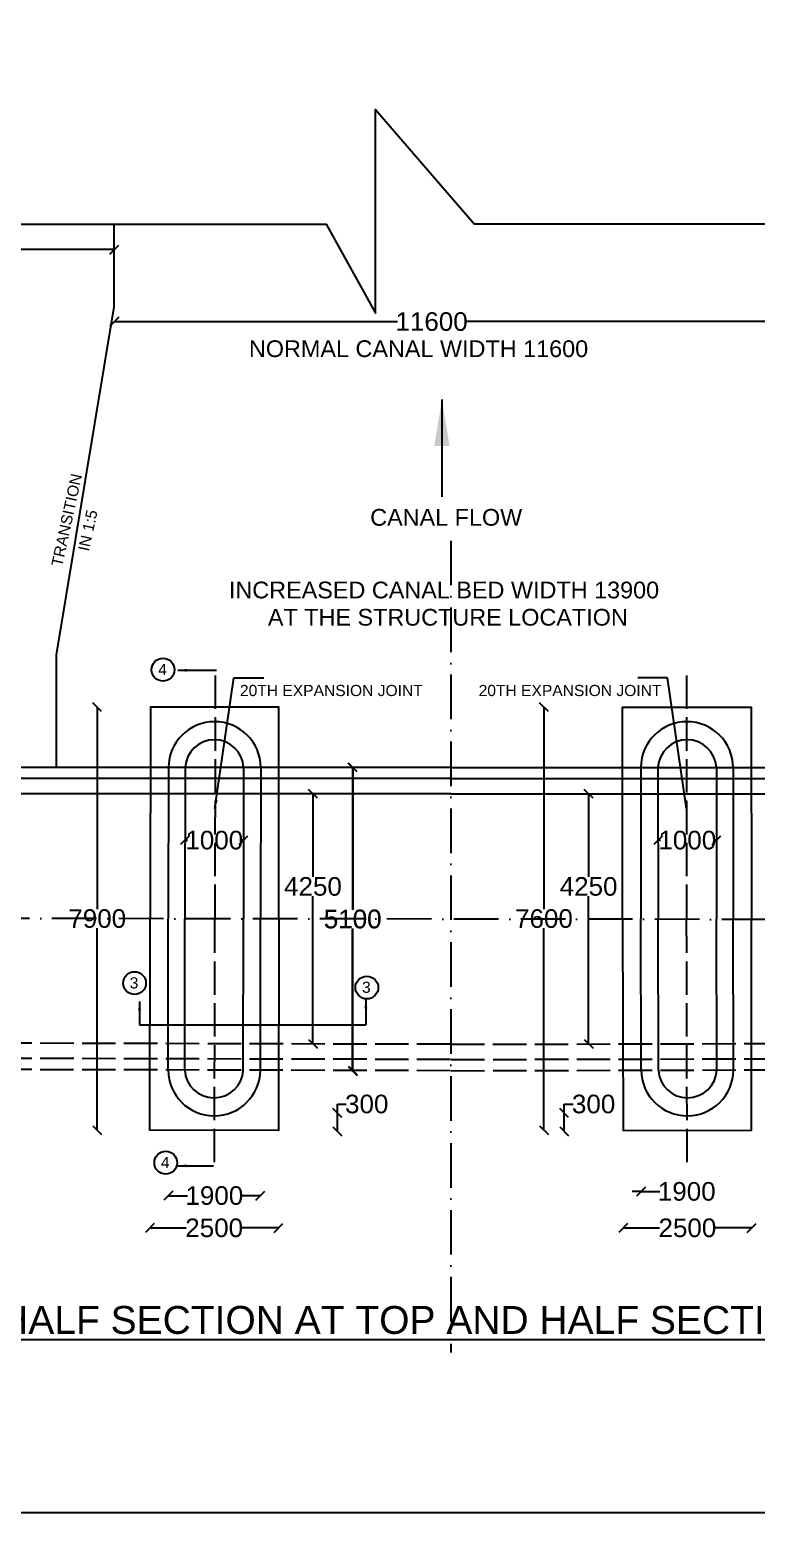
# Model space of a CAD drawing. Header units: millimetres. Extents: x 5124 to 3289338, y 2311 to 45959500.
# Drawn here: x 3255611 to 3263422, y 45927568 to 45943520 of the extents above; entities that cross this region are included whole.
import ezdxf

# ---------------------------------------------------------------- set-up
doc = ezdxf.new("R2010")
doc.units = ezdxf.units.MM
doc.header["$MEASUREMENT"] = 0
doc.linetypes.add('ACAD_ISO02W100', pattern=[15, 12, -3])
doc.linetypes.add('ACAD_ISO10W100', pattern=[18, 12, -3, 0, -3])
for name, color, linetype in [('DIMENSION', 7, 'Continuous'), ('DRAWING', 7, 'Continuous'), ('TEXT', 7, 'Continuous')]:
    doc.layers.add(name, color=color, linetype=linetype)
doc.styles.get("Standard").update_dxf_attribs({"font": 'arial.ttf', "height": 200})
doc.dimstyles.get("Standard").update_dxf_attribs({"dimtxt": 200, "dimasz": 110, "dimexe": 0.18, "dimexo": 0.0625, "dimgap": 0.09, "dimtad": 0, "dimtih": 1, "dimtoh": 1, "dimdec": 0, "dimzin": 0, "dimdsep": 46, "dimtxsty": 'Standard', "dimblk": 'OBLIQUE', "dimcen": 0.09, "dimse1": 1, "dimse2": 1, "dimadec": 0, "dimazin": 0, "dimtfac": 1, "dimtdec": 0, "dimtofl": 0, "dimtmove": 0, "dimatfit": 3, "dimfxl": 1, "dimtolj": 1, "dimtzin": 0, "dimarcsym": 0})

# ---------------------------------------------------------------- blocks, each defined once
blk = doc.blocks.new('_Oblique')
at = {"color": 0, "linetype": 'ByBlock', "lineweight": -2}
blk.add_line((-0.5, -0.5), (0.5, 0.5), dxfattribs=at)
blk = doc.blocks.new('*D66')
at = {"layer": 'Defpoints', "color": 0, "transparency": 16777216}
for p in [(3253481, 45941203), (3253481, 45941153), (3256520, 45941203)]:
    blk.add_point(p, dxfattribs=at)
at = {"layer": 'DRAWING', "color": 0, "lineweight": -2, "transparency": 16777216}
for p, q in [((3253481, 45941153), (3254697, 45941153)), ((3256520, 45941153), (3255304, 45941153))]:
    blk.add_line(p, q, dxfattribs=at)
at = {"layer": 'DRAWING', "color": 0, "lineweight": -2, "transparency": 16777216, "xscale": 95, "yscale": 95, "zscale": 95, "rotation": 180}
blk.add_blockref('_Oblique', (3253481, 45941153), dxfattribs=at)
at = {"layer": 'DRAWING', "color": 0, "lineweight": -2, "transparency": 16777216, "xscale": 95, "yscale": 95, "zscale": 95}
blk.add_blockref('_Oblique', (3256520, 45941153), dxfattribs=at)
at = {"layer": 'DRAWING', "color": 0, "transparency": 16777216, "insert": (3255001, 45941153), "char_height": 200, "attachment_point": 5}
blk.add_mtext('\\A1;4875', dxfattribs=at)
blk = doc.blocks.new('*D83')
at = {"layer": 'Defpoints', "color": 0, "transparency": 16777216}
for p in [(3256909, 45936230), (3256337, 45931679), (3256898, 45931679)]:
    blk.add_point(p, dxfattribs=at)
at = {"layer": 'DRAWING', "color": 0, "lineweight": -2, "transparency": 16777216}
for p, q in [((3256337, 45936230), (3256337, 45934057)), ((3256337, 45931679), (3256337, 45933853))]:
    blk.add_line(p, q, dxfattribs=at)
at = {"layer": 'DRAWING', "color": 0, "lineweight": -2, "transparency": 16777216, "xscale": 95, "yscale": 95, "zscale": 95}
for p, rotation in [((3256337, 45936230), 90), ((3256337, 45931679), 270)]:
    blk.add_blockref('_Oblique', p, dxfattribs=dict(at, rotation=rotation))
at = {"layer": 'DRAWING', "color": 0, "transparency": 16777216, "insert": (3256337, 45933955), "char_height": 200, "attachment_point": 5}
blk.add_mtext('\\A1;7900', dxfattribs=at)
blk = doc.blocks.new('*D84')
at = {"layer": 'Defpoints', "color": 0, "transparency": 16777216}
for p in [(3257102, 45932275), (3258091, 45932274), (3258091, 45930975)]:
    blk.add_point(p, dxfattribs=at)
at = {"layer": 'DRAWING', "color": 0, "lineweight": -2, "transparency": 16777216}
for p, q in [((3257102, 45930975), (3257307, 45930975)), ((3258091, 45930975), (3257885, 45930975))]:
    blk.add_line(p, q, dxfattribs=at)
at = {"layer": 'DRAWING', "color": 0, "lineweight": -2, "transparency": 16777216, "xscale": 95, "yscale": 95, "zscale": 95, "rotation": 180}
blk.add_blockref('_Oblique', (3257102, 45930975), dxfattribs=at)
at = {"layer": 'DRAWING', "color": 0, "lineweight": -2, "transparency": 16777216, "xscale": 95, "yscale": 95, "zscale": 95}
blk.add_blockref('_Oblique', (3258091, 45930975), dxfattribs=at)
at = {"layer": 'DRAWING', "color": 0, "transparency": 16777216, "insert": (3257596, 45930975), "char_height": 200, "attachment_point": 5}
blk.add_mtext('\\A1;1900', dxfattribs=at)
blk = doc.blocks.new('*D85')
at = {"layer": 'Defpoints', "color": 0, "transparency": 16777216}
for p in [(3256903, 45931679), (3258285, 45931676), (3258285, 45930628)]:
    blk.add_point(p, dxfattribs=at)
at = {"layer": 'DRAWING', "color": 0, "lineweight": -2, "transparency": 16777216}
for p, q in [((3256903, 45930628), (3257294, 45930628)), ((3258285, 45930628), (3257894, 45930628))]:
    blk.add_line(p, q, dxfattribs=at)
at = {"layer": 'DRAWING', "color": 0, "lineweight": -2, "transparency": 16777216, "xscale": 95, "yscale": 95, "zscale": 95, "rotation": 180}
blk.add_blockref('_Oblique', (3256903, 45930628), dxfattribs=at)
at = {"layer": 'DRAWING', "color": 0, "lineweight": -2, "transparency": 16777216, "xscale": 95, "yscale": 95, "zscale": 95}
blk.add_blockref('_Oblique', (3258285, 45930628), dxfattribs=at)
at = {"layer": 'DRAWING', "color": 0, "transparency": 16777216, "insert": (3257594, 45930628), "char_height": 200, "attachment_point": 5}
blk.add_mtext('\\A1;2500', dxfattribs=at)
blk = doc.blocks.new('*D59')
at = {"layer": 'Defpoints', "color": 0, "transparency": 16777216}
for p in [(3258918, 45931865), (3258927, 45931865), (3258927, 45931667)]:
    blk.add_point(p, dxfattribs=at)
at = {"layer": 'DRAWING', "color": 0, "lineweight": -2, "transparency": 16777216}
for p, q in [((3258918, 45931865), (3258918, 45931960)), ((3258918, 45931960), (3259013, 45931960)), ((3258918, 45931667), (3258918, 45931865))]:
    blk.add_line(p, q, dxfattribs=at)
at = {"layer": 'DRAWING', "color": 0, "lineweight": -2, "transparency": 16777216, "xscale": 95, "yscale": 95, "zscale": 95}
for p, rotation in [((3258918, 45931865), 90), ((3258918, 45931667), 270)]:
    blk.add_blockref('_Oblique', p, dxfattribs=dict(at, rotation=rotation))
at = {"layer": 'DRAWING', "color": 0, "transparency": 16777216, "insert": (3259234, 45931960), "char_height": 200, "attachment_point": 5}
blk.add_mtext('\\A1;300', dxfattribs=at)
blk = doc.blocks.new('*D86')
at = {"layer": 'Defpoints', "color": 0, "transparency": 16777216}
for p in [(3258919, 45935582), (3259084, 45935582), (3258919, 45932322)]:
    blk.add_point(p, dxfattribs=at)
at = {"layer": 'DRAWING', "color": 0, "lineweight": -2, "transparency": 16777216}
for p, q in [((3259084, 45935582), (3259084, 45934055)), ((3259084, 45932322), (3259084, 45933850))]:
    blk.add_line(p, q, dxfattribs=at)
at = {"layer": 'DRAWING', "color": 0, "lineweight": -2, "transparency": 16777216, "xscale": 95, "yscale": 95, "zscale": 95}
for p, rotation in [((3259084, 45935582), 90), ((3259084, 45932322), 270)]:
    blk.add_blockref('_Oblique', p, dxfattribs=dict(at, rotation=rotation))
at = {"layer": 'DRAWING', "color": 0, "transparency": 16777216, "insert": (3259084, 45933952), "char_height": 200, "attachment_point": 5}
blk.add_mtext('\\A1;5100', dxfattribs=at)
blk = doc.blocks.new('*D87')
at = {"layer": 'Defpoints', "color": 0, "transparency": 16777216}
for p in [(3258469, 45935298), (3258462, 45932608), (3258656, 45932608)]:
    blk.add_point(p, dxfattribs=at)
at = {"layer": 'DRAWING', "color": 0, "lineweight": -2, "transparency": 16777216}
for p, q in [((3258656, 45935298), (3258656, 45934404)), ((3258656, 45932608), (3258656, 45934199))]:
    blk.add_line(p, q, dxfattribs=at)
at = {"layer": 'DRAWING', "color": 0, "lineweight": -2, "transparency": 16777216, "xscale": 95, "yscale": 95, "zscale": 95}
for p, rotation in [((3258656, 45935298), 90), ((3258656, 45932608), 270)]:
    blk.add_blockref('_Oblique', p, dxfattribs=dict(at, rotation=rotation))
at = {"layer": 'DRAWING', "color": 0, "transparency": 16777216, "insert": (3258656, 45934301), "char_height": 200, "attachment_point": 5}
blk.add_mtext('\\A1;4250', dxfattribs=at)
blk = doc.blocks.new('*D88')
at = {"layer": 'Defpoints', "color": 0, "transparency": 16777216}
for p in [(3257281, 45934799), (3257909, 45934799), (3257909, 45934798)]:
    blk.add_point(p, dxfattribs=at)
at = {"layer": 'DRAWING', "color": 0, "lineweight": -2, "transparency": 16777216}
for p, q in [((3257281, 45934799), (3257306, 45934799)), ((3257909, 45934799), (3257884, 45934799))]:
    blk.add_line(p, q, dxfattribs=at)
at = {"layer": 'DRAWING', "color": 0, "lineweight": -2, "transparency": 16777216, "xscale": 95, "yscale": 95, "zscale": 95, "rotation": 180}
blk.add_blockref('_Oblique', (3257281, 45934799), dxfattribs=at)
at = {"layer": 'DRAWING', "color": 0, "lineweight": -2, "transparency": 16777216, "xscale": 95, "yscale": 95, "zscale": 95}
blk.add_blockref('_Oblique', (3257909, 45934799), dxfattribs=at)
at = {"layer": 'DRAWING', "color": 0, "transparency": 16777216, "insert": (3257595, 45934799), "char_height": 200, "attachment_point": 5}
blk.add_mtext('\\A1;1000', dxfattribs=at)
blk = doc.blocks.new('*D107')
at = {"layer": 'Defpoints', "color": 0, "transparency": 16777216}
for p in [(3263366, 45936230), (3261139, 45931679), (3263377, 45931679)]:
    blk.add_point(p, dxfattribs=at)
at = {"layer": 'DRAWING', "color": 0, "lineweight": -2, "transparency": 16777216}
for p, q in [((3261139, 45936230), (3261139, 45934057)), ((3261139, 45931679), (3261139, 45933853))]:
    blk.add_line(p, q, dxfattribs=at)
at = {"layer": 'DRAWING', "color": 0, "lineweight": -2, "transparency": 16777216, "xscale": 95, "yscale": 95, "zscale": 95}
for p, rotation in [((3261139, 45936230), 90), ((3261139, 45931679), 270)]:
    blk.add_blockref('_Oblique', p, dxfattribs=dict(at, rotation=rotation))
at = {"layer": 'DRAWING', "color": 0, "transparency": 16777216, "insert": (3261139, 45933955), "char_height": 200, "attachment_point": 5}
blk.add_mtext('\\A1;7600', dxfattribs=at)
blk = doc.blocks.new('*D108')
at = {"layer": 'Defpoints', "color": 0, "transparency": 16777216}
for p in [(3262184, 45932319), (3262184, 45932319), (3262184, 45931020)]:
    blk.add_point(p, dxfattribs=at)
at = {"layer": 'DRAWING', "color": 0, "lineweight": -2, "transparency": 16777216}
for q in [(3262089, 45931020), (3262386, 45931020)]:
    blk.add_line((3262184, 45931020), q, dxfattribs=at)
at = {"layer": 'DRAWING', "color": 0, "lineweight": -2, "transparency": 16777216, "xscale": 95, "yscale": 95, "zscale": 95}
blk.add_blockref('_Oblique', (3262184, 45931020), dxfattribs=at)
at = {"layer": 'DRAWING', "color": 0, "lineweight": -2, "transparency": 16777216, "xscale": 95, "yscale": 95, "zscale": 95, "rotation": 180}
blk.add_blockref('_Oblique', (3262184, 45931020), dxfattribs=at)
at = {"layer": 'DRAWING', "color": 0, "transparency": 16777216, "insert": (3262674, 45931020), "char_height": 200, "attachment_point": 5}
blk.add_mtext('\\A1;1900', dxfattribs=at)
blk = doc.blocks.new('*D109')
at = {"layer": 'Defpoints', "color": 0, "transparency": 16777216}
for p in [(3261990, 45931676), (3263372, 45931679), (3261990, 45930628)]:
    blk.add_point(p, dxfattribs=at)
at = {"layer": 'DRAWING', "color": 0, "lineweight": -2, "transparency": 16777216}
for p, q in [((3261990, 45930628), (3262381, 45930628)), ((3263372, 45930628), (3262981, 45930628))]:
    blk.add_line(p, q, dxfattribs=at)
at = {"layer": 'DRAWING', "color": 0, "lineweight": -2, "transparency": 16777216, "xscale": 95, "yscale": 95, "zscale": 95, "rotation": 180}
blk.add_blockref('_Oblique', (3261990, 45930628), dxfattribs=at)
at = {"layer": 'DRAWING', "color": 0, "lineweight": -2, "transparency": 16777216, "xscale": 95, "yscale": 95, "zscale": 95}
blk.add_blockref('_Oblique', (3263372, 45930628), dxfattribs=at)
at = {"layer": 'DRAWING', "color": 0, "transparency": 16777216, "insert": (3262681, 45930628), "char_height": 200, "attachment_point": 5}
blk.add_mtext('\\A1;2500', dxfattribs=at)
blk = doc.blocks.new('*D60')
at = {"layer": 'Defpoints', "color": 0, "transparency": 16777216}
for p in [(3261348, 45931865), (3261357, 45931865), (3261348, 45931667)]:
    blk.add_point(p, dxfattribs=at)
at = {"layer": 'DRAWING', "color": 0, "lineweight": -2, "transparency": 16777216}
for p, q in [((3261357, 45931865), (3261357, 45931960)), ((3261357, 45931960), (3261452, 45931960)), ((3261357, 45931667), (3261357, 45931865))]:
    blk.add_line(p, q, dxfattribs=at)
at = {"layer": 'DRAWING', "color": 0, "lineweight": -2, "transparency": 16777216, "xscale": 95, "yscale": 95, "zscale": 95}
for p, rotation in [((3261357, 45931865), 90), ((3261357, 45931667), 270)]:
    blk.add_blockref('_Oblique', p, dxfattribs=dict(at, rotation=rotation))
at = {"layer": 'DRAWING', "color": 0, "transparency": 16777216, "insert": (3261673, 45931960), "char_height": 200, "attachment_point": 5}
blk.add_mtext('\\A1;300', dxfattribs=at)
blk = doc.blocks.new('*D110')
at = {"layer": 'Defpoints', "color": 0, "transparency": 16777216}
for p in [(3258917, 45935582), (3259082, 45935582), (3258917, 45932316)]:
    blk.add_point(p, dxfattribs=at)
at = {"layer": 'DRAWING', "color": 0, "lineweight": -2, "transparency": 16777216}
for p, q in [((3259082, 45935582), (3259082, 45934052)), ((3259082, 45932316), (3259082, 45933847))]:
    blk.add_line(p, q, dxfattribs=at)
at = {"layer": 'DRAWING', "color": 0, "lineweight": -2, "transparency": 16777216, "xscale": 95, "yscale": 95, "zscale": 95}
for p, rotation in [((3259082, 45935582), 90), ((3259082, 45932316), 270)]:
    blk.add_blockref('_Oblique', p, dxfattribs=dict(at, rotation=rotation))
at = {"layer": 'DRAWING', "color": 0, "transparency": 16777216, "insert": (3259082, 45933949), "char_height": 200, "attachment_point": 5}
blk.add_mtext('\\A1;5100', dxfattribs=at)
blk = doc.blocks.new('*D111')
at = {"layer": 'Defpoints', "color": 0, "transparency": 16777216}
for p in [(3261806, 45935298), (3261619, 45932608), (3261813, 45932608)]:
    blk.add_point(p, dxfattribs=at)
at = {"layer": 'DRAWING', "color": 0, "lineweight": -2, "transparency": 16777216}
for p, q in [((3261619, 45935298), (3261619, 45934404)), ((3261619, 45932608), (3261619, 45934199))]:
    blk.add_line(p, q, dxfattribs=at)
at = {"layer": 'DRAWING', "color": 0, "lineweight": -2, "transparency": 16777216, "xscale": 95, "yscale": 95, "zscale": 95}
for p, rotation in [((3261619, 45935298), 90), ((3261619, 45932608), 270)]:
    blk.add_blockref('_Oblique', p, dxfattribs=dict(at, rotation=rotation))
at = {"layer": 'DRAWING', "color": 0, "transparency": 16777216, "insert": (3261619, 45934301), "char_height": 200, "attachment_point": 5}
blk.add_mtext('\\A1;4250', dxfattribs=at)
blk = doc.blocks.new('*D112')
at = {"layer": 'Defpoints', "color": 0, "transparency": 16777216}
for p in [(3262366, 45934799), (3262366, 45934798), (3262994, 45934799)]:
    blk.add_point(p, dxfattribs=at)
at = {"layer": 'DRAWING', "color": 0, "lineweight": -2, "transparency": 16777216}
for p, q in [((3262366, 45934799), (3262391, 45934799)), ((3262994, 45934799), (3262969, 45934799))]:
    blk.add_line(p, q, dxfattribs=at)
at = {"layer": 'DRAWING', "color": 0, "lineweight": -2, "transparency": 16777216, "xscale": 95, "yscale": 95, "zscale": 95, "rotation": 180}
blk.add_blockref('_Oblique', (3262366, 45934799), dxfattribs=at)
at = {"layer": 'DRAWING', "color": 0, "lineweight": -2, "transparency": 16777216, "xscale": 95, "yscale": 95, "zscale": 95}
blk.add_blockref('_Oblique', (3262994, 45934799), dxfattribs=at)
at = {"layer": 'DRAWING', "color": 0, "transparency": 16777216, "insert": (3262680, 45934799), "char_height": 200, "attachment_point": 5}
blk.add_mtext('\\A1;1000', dxfattribs=at)
blk = doc.blocks.new('*D63')
at = {"layer": 'Defpoints', "color": 0, "transparency": 16777216}
for p in [(3256520, 45941203), (3263755, 45941203), (3263755, 45940378)]:
    blk.add_point(p, dxfattribs=at)
at = {"layer": 'DRAWING', "color": 0, "lineweight": -2, "transparency": 16777216}
for p, q in [((3256520, 45940378), (3259564, 45940378)), ((3263755, 45940378), (3260297, 45940378))]:
    blk.add_line(p, q, dxfattribs=at)
at = {"layer": 'DRAWING', "color": 0, "lineweight": -2, "transparency": 16777216, "xscale": 95, "yscale": 95, "zscale": 95, "rotation": 180}
blk.add_blockref('_Oblique', (3256520, 45940378), dxfattribs=at)
at = {"layer": 'DRAWING', "color": 0, "lineweight": -2, "transparency": 16777216, "xscale": 95, "yscale": 95, "zscale": 95}
blk.add_blockref('_Oblique', (3263755, 45940378), dxfattribs=at)
at = {"layer": 'DRAWING', "color": 0, "transparency": 16777216, "insert": (3259931, 45940378), "char_height": 200, "attachment_point": 5}
blk.add_mtext('\\A1;11600', dxfattribs=at)

msp = doc.modelspace()

# ---------------------------------------------------------------- linework, layer by layer
at = {"layer": 'DRAWING'}
msp.add_line((3274598.1, 45941425.2), (3260391.8, 45941425.2), dxfattribs=at)
msp.add_lwpolyline([(3289337.6, 45959500.3), (3241428.9, 45959500.3), (3241428.9, 45927568.1), (3289337.6, 45927568.1)], close=True, dxfattribs=at)
for points in [[(3244390, 45941425.2), (3258799.1, 45941425.2), (3259328.8, 45940471), (3259328.8, 45942660.7), (3260391.8, 45941425.2)], [(3255899.9, 45935582.4), (3255899.9, 45936795.4), (3256520.2, 45940539), (3256520.2, 45941425.2)], [(3258290.8, 45933953.2), (3258290.8, 45936230.4), (3256909.1, 45936230.4), (3256906.2, 45933955)], [(3261984.2, 45933953.2), (3261984.2, 45936230.4), (3263365.9, 45936230.4), (3263368.8, 45933955)], [(3260137.5, 45935582.4), (3244880.6, 45935582.4)], [(3257102.9, 45935582.4), (3257100.9, 45933954.5)], [(3257282.2, 45935582.4), (3257280.1, 45933954.5)], [(3257910.2, 45935582.4), (3257908.2, 45933954.5)], [(3258094.8, 45935582.4), (3258092.7, 45933954.5)], [(3260137.5, 45935582.4), (3275394.4, 45935582.4)], [(3262180.2, 45935582.4), (3262182.2, 45933954.5)], [(3262364.7, 45935582.4), (3262366.8, 45933954.5)], [(3262992.8, 45935582.4), (3262994.8, 45933954.5)], [(3263172, 45935582.4), (3263174.1, 45933954.5)], [(3260137.5, 45935462), (3251700, 45935462)], [(3260137.5, 45935462), (3268575, 45935462)], [(3260137.5, 45935298.5), (3244880.6, 45935298.5)], [(3260137.5, 45935298.5), (3275394.4, 45935298.5)], [(3258290.8, 45933953.2), (3258285.1, 45931676), (3256903.3, 45931679.5), (3256906.2, 45933955)], [(3257098.8, 45932327), (3257100.9, 45933954.9)], [(3257278.1, 45932326.6), (3257280.1, 45933954.5)], [(3257906.1, 45932325), (3257908.2, 45933952.9)], [(3258090.7, 45932324.5), (3258092.7, 45933952.4)], [(3261984.2, 45933953.2), (3261989.9, 45931676), (3263371.7, 45931679.5), (3263368.8, 45933955)], [(3262184.3, 45932324.5), (3262182.2, 45933952.4)], [(3262368.9, 45932325), (3262366.8, 45933952.9)], [(3262996.9, 45932326.6), (3262994.8, 45933954.5)], [(3263176.1, 45932327), (3263174.1, 45933954.9)]]:
    msp.add_lwpolyline(points, dxfattribs=at)
at = {"layer": 'DRAWING', "linetype": 'ACAD_ISO10W100', "ltscale": 40}
for points in [[(3260137.5, 45938021.5), (3260137.5, 45929286.8)], [(3260137.5, 45938021.5), (3260137.5, 45929286.8)], [(3273612.2, 45933933.9), (3243193.9, 45933972.3)]]:
    msp.add_lwpolyline(points, dxfattribs=at)
at = {"layer": 'DRAWING', "linetype": 'ACAD_ISO02W100', "ltscale": 30}
for points in [[(3257604, 45936572.2), (3257602, 45933954.5)], [(3262671, 45936572.2), (3262673, 45933954.5)], [(3257597.4, 45931335.9), (3257602, 45933953.7)], [(3262677.6, 45931335.9), (3262673, 45933953.7)], [(3260134.1, 45932603.3), (3252463.6, 45932622.7)], [(3260140.9, 45932603.3), (3267811.4, 45932622.7)], [(3260133.7, 45932439.7), (3251696.2, 45932461)], [(3260141.3, 45932439.7), (3268578.8, 45932461)], [(3260133.4, 45932319.4), (3252466.6, 45932338.7)], [(3260141.6, 45932319.4), (3267808.4, 45932338.7)]]:
    msp.add_lwpolyline(points, dxfattribs=at)
at = {"layer": 'DRAWING'}
for centre in [(3257044, 45936633.3), (3256738, 45933261.8), (3259235.1, 45933214.3), (3257073.7, 45931329.6)]:
    msp.add_circle(centre, 122.8, dxfattribs=at)
for centre, radius, start, end in [((3257598.9, 45935578.1), 495.9, 0.49431, 179.50569), ((3262676.1, 45935578.1), 495.9, 0.49431, 179.50569), ((3257596.2, 45935565.7), 314.5, 3.04852, 176.76438), ((3262678.8, 45935565.7), 314.5, 3.23562, 176.95148), ((3257594.8, 45932330), 495.9, 180.34972, 359.36109), ((3257592.1, 45932342.5), 314.5, 183.09102, 356.80688), ((3262680.2, 45932330), 495.9, 180.63891, 359.65028), ((3262682.9, 45932342.5), 314.5, 183.19312, 356.90898)]:
    msp.add_arc(centre, radius, start, end, dxfattribs=at)

# ---------------------------------------------------------------- texts
at = {"layer": 'TEXT'}
for s, height, p in [('NORMAL CANAL WIDTH 11600', 180, (3257967.6, 45939997.2)), ('CANAL FLOW', 180, (3259271.1, 45938183)), ('INCREASED CANAL BED WIDTH 13900', 180, (3257752.4, 45937401.1)), ('AT THE STRUCTURE LOCATION', 180, (3258171, 45937107.9)), ('4', 120, (3256991.8, 45936575.8)), ('20TH EXPANSION JOINT ', 120, (3257871.1, 45936350)), ('20TH EXPANSION JOINT ', 120, (3260436.8, 45936350)), ('3', 120, (3256685.9, 45933204.2)), ('3', 120, (3259182.9, 45933156.8)), ('4', 120, (3257021.5, 45931272.1)), ('%%UHALF SECTION AT TOP AND HALF SECTION AT BOTTOM', 300, (3255293.4, 45929488))]:
    msp.add_text(s, height=height, dxfattribs=at).set_placement(p)
for s, p in [('TRANSITION', (3255959.1, 45937735.2)), ('IN 1:5', (3256246.7, 45937901.3))]:
    msp.add_text(s, height=120, rotation=77.72051, dxfattribs=at).set_placement(p)

# ---------------------------------------------------------------- dimensions: what is measured, and where the dimension line sits
at = {"layer": 'DRAWING'}
for base, p1, p2, text, picture, middle in [((3253481.2, 45941153), (3256520.2, 45941202.8), (3253481.2, 45941202.8), '4875', '*D66', (3255000.7, 45941153)), ((3257909.2, 45934799), (3257281.2, 45934799), (3257909.2, 45934798.2), '1000', '*D88', (3257595.2, 45934799)), ((3258090.6, 45930974.6), (3257101.9, 45932275.2), (3258090.6, 45932274), '1900', '*D84', (3257596.2, 45930974.6)), ((3258285.1, 45930628.3), (3256903.3, 45931679.5), (3258285.1, 45931676), '2500', '*D85', (3257594.2, 45930628.3))]:
    dim = msp.add_linear_dim(base=base, p1=p1, p2=p2, text=text, dimstyle='Standard', override={"dimasz": 95, "dimarcsym": 1}, dxfattribs=at)
    dim.commit()
    dim.dimension.update_dxf_attribs({"geometry": picture, "text_midpoint": middle})
dim = msp.add_linear_dim(base=(3263754.8, 45940378.1), p1=(3256520.2, 45941202.8), p2=(3263754.8, 45941202.8), text='11600', dimstyle='Standard', override={"dimasz": 95, "dimarcsym": 1}, dxfattribs=at)
dim.commit()
dim.dimension.update_dxf_attribs({"geometry": '*D63', "text_midpoint": (3259930.6, 45940378.1), "dimtype": 160})
for base, p1, p2, angle, text, picture, middle in [((3256337.2, 45931679.5), (3256909.1, 45936230.4), (3256897.6, 45931679.5), 90, '7900', '*D83', (3256337.2, 45933955)), ((3259081.8, 45935582.4), (3258916.9, 45932316.3), (3258916.9, 45935582.4), 90, '5100', '*D110', (3259081.8, 45933949.3)), ((3259084.1, 45935582.4), (3258919.2, 45932322.4), (3258919.2, 45935582.4), 90, '5100', '*D86', (3259084.1, 45933952.4)), ((3262365.7, 45934799), (3262993.8, 45934799), (3262365.7, 45934798.2), 180, '1000', '*D112', (3262679.7, 45934799)), ((3258918, 45931864.9), (3258926.8, 45931666.5), (3258926.8, 45931864.9), 90, '300', '*D59', (3259233.6, 45931959.9)), ((3261357, 45931864.9), (3261348.1, 45931666.5), (3261348.1, 45931864.9), 90, '300', '*D60', (3261672.6, 45931959.9)), ((3261989.9, 45930628.3), (3263371.7, 45931679.5), (3261989.9, 45931676), 180, '2500', '*D109', (3262680.8, 45930628.3))]:
    dim = msp.add_linear_dim(base=base, p1=p1, p2=p2, angle=angle, text=text, dimstyle='Standard', override={"dimasz": 95, "dimarcsym": 1}, dxfattribs=at)
    dim.commit()
    dim.dimension.update_dxf_attribs({"geometry": picture, "text_midpoint": middle})
for base, p1, p2, angle, text, picture, middle in [((3261139, 45931679.5), (3263365.9, 45936230.4), (3263377.4, 45931679.5), 90, '7600', '*D107', (3261139, 45933955)), ((3258655.5, 45932607.5), (3258469.1, 45935298.5), (3258462.4, 45932607.5), 90, '4250', '*D87', (3258655.5, 45934301.4)), ((3261619.5, 45932607.5), (3261805.8, 45935298.5), (3261812.6, 45932607.5), 90, '4250', '*D111', (3261619.5, 45934301.4)), ((3262184.3, 45931019.7), (3262184.4, 45932319.1), (3262184.3, 45932319.1), 180, '1900', '*D108', (3262674.5, 45931019.7))]:
    dim = msp.add_linear_dim(base=base, p1=p1, p2=p2, angle=angle, text=text, dimstyle='Standard', override={"dimasz": 95, "dimarcsym": 1}, dxfattribs=at)
    dim.commit()
    dim.dimension.update_dxf_attribs({"geometry": picture, "text_midpoint": middle, "dimtype": 160})

# ---------------------------------------------------------------- leaders
at = {"layer": 'DIMENSION'}
msp.add_leader([(3260041.8, 45939539.8), (3260041.8, 45938493.9)], dimstyle='Standard', override={"dimasz": 500, "dimarcsym": 1}, dxfattribs=at)
at = {"layer": 'DRAWING'}
for points in [[(3257202.1, 45936627.3), (3257617.9, 45936627.3)], [(3257602.9, 45935138.9), (3257806.8, 45936545.5), (3258127.5, 45936545.5)], [(3262672.1, 45935138.9), (3262468.2, 45936545.5), (3262147.5, 45936545.5)], [(3256792.1, 45933062.8), (3256792.1, 45932814), (3259224.3, 45932814.6)], [(3259224.3, 45933083.9), (3259224.3, 45932814.6)], [(3257200.6, 45931295.9), (3257588.2, 45931295.9)]]:
    msp.add_leader(points, dimstyle='Standard', override={"dimasz": 95, "dimgap": 0.09, "dimtad": 0, "dimarcsym": 1}, dxfattribs=at)

doc.saveas('drawing.dxf')
